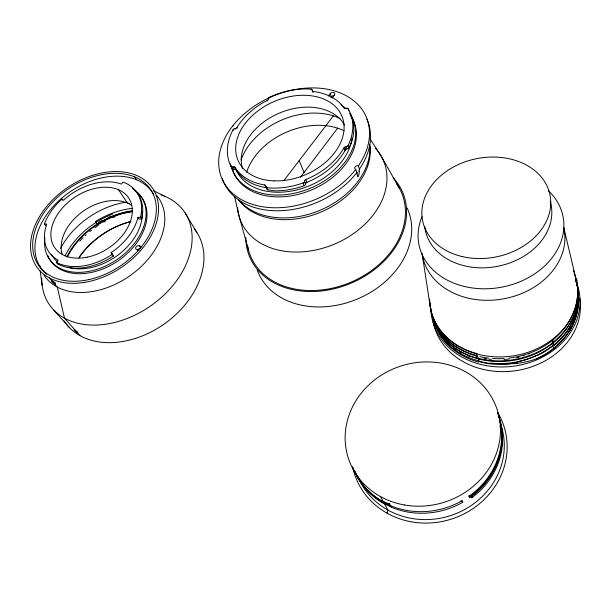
<?xml version="1.0" encoding="UTF-8"?>
<svg xmlns="http://www.w3.org/2000/svg" width="611" height="611" viewBox="0 0 611 611"><rect width="100%" height="100%" fill="white"/><g stroke="black" fill="none" stroke-linecap="round" stroke-linejoin="round"><path stroke-width="0.92" d="M359.428 170.973L358.848 175.09L357.954 176.571M477.29 356.496L476.832 356.969L476.832 353.303M478.169 357.107L477.794 358.672L478.138 359.123L478.696 358.374M517.975 362.476C505.091 364.82 491.152 365.577 478.642 361.292L479.192 358.947M387.053 513.171L387.878 510.055L384.472 503.808L391.605 507.237M575.791 281.022L576.234 280.121L575.776 278.219L575.348 278.425M471.562 496.04L471.784 497.789L472.83 494.689M351.172 143.356L348.82 147.915A1.856 1.207 -15.6 0 1 346.72 148.947A1.864 1.214 -15.6 0 0 344.665 149.909A63.109 39.998 -18.1 0 0 345.742 148.236M571.125 327.297L570.369 328.886M570.315 328.993L569.78 330.047M571.575 324.097L573.546 320.126A70.998 59.863 -9.3 0 0 575.89 313.993M571.048 322.05L573.011 318.117A70.914 59.71 -9.4 0 0 575.356 312.03M569.673 330.253L568.352 332.575A73.152 60.695 -8 0 1 536.198 358.863M576.005 280.923L576.815 280.418A1.169 0.519 -19.2 0 0 577.028 280.212L575.776 278.219M568.642 332.132L568.902 331.72M300.429 177.259L337.654 128.173M284.123 180.237L333.392 115.891M330.91 97.416L331.338 96.859A2.589 1.787 -20.6 0 1 334.377 95.622M328.344 96.072L330.223 93.651A2.597 1.787 -20.6 0 1 333.698 92.49A2.597 1.787 -20.6 0 1 334.4 94.919L332.155 98.111M137.926 217.424L139.064 219.135L141.676 218.891L140.538 217.172L137.926 217.424A51.714 35.415 -33.9 0 1 111.133 252.587L113.486 256.001A54.455 37.363 -33.9 0 1 58.198 264.227L56.288 262.318L58.16 260.156A51.714 35.415 -33.9 0 1 46.795 224.061L44.374 224.184L45.688 225.826M442.479 335.576L441.363 336.745A73.328 59.511 -8.9 0 1 433.275 318.904M553.039 343.313L553.375 343.038L552.627 342.641M553.169 342.847L553.589 342.511L552.031 340.526M552.558 340.793L553.222 340.258L552.772 340.014M470.363 495.521C468.446 496.117 469.332 498.767 470.821 496.835M431.74 310.923L431.122 311.236L431.045 310.793A74.221 60.374 -5.9 0 1 430.503 306.966M537.42 355.556L543.416 352.402A73.381 61.436 -10.8 0 0 553.688 345.23M516.707 357.756L519.205 357.191M509.139 359.001L504.067 359.467M77.666 332.514L76.971 332.247L80.003 335.66M431.519 309.387L430.847 309.349L430.724 308.685A74.13 60.206 -6 0 1 430.052 302.957M575.753 280.09L577.021 280.212M129.379 203.28L127.485 203.127L118.503 189.708M488.96 359.169L491.45 359.398M500.279 363.828L501.868 363.98A47.933 40.311 -7 0 0 504.739 364.141L517.257 363.4A79.323 65.446 -7.8 0 0 535.832 359.039M499.836 426.577L501.333 426.73A77.269 71.579 -18.9 0 1 470.898 496.926M484.049 358.497L486.493 358.871M234.845 167.215A62.459 44.068 -23.2 0 0 264.769 184.98L265.732 186.943A1.97 1.535 -18.9 0 1 266.786 188.402A1.856 1.436 -16.4 0 0 267.924 189.899L274.4 190.8A65.125 46.077 -23.2 0 0 304.232 185.683A1.871 1.375 -23.3 0 0 305.63 183.972A1.871 1.375 -23.1 0 1 306.928 182.292L305.783 179.55A62.459 44.068 -23.2 0 0 343.94 147.862A1.864 1.344 -20.4 0 1 345.956 146.77A1.856 1.344 -20.3 0 0 348.01 145.609A65.346 46.108 -23.2 0 0 348.056 108.659A1.81 1.268 -20 0 0 346.063 108.231A1.802 1.26 -20 0 1 344.115 107.857A62.459 44.068 -23.2 0 0 313.214 91.474A1.749 1.191 -21.4 0 1 312.229 90.306A1.749 1.191 -21.6 0 0 311.159 89.137A65.346 46.108 -23.2 0 0 269.459 97.264A1.726 1.169 -23.5 0 0 268.344 98.845A1.726 1.169 -23.7 0 1 267.32 100.387A62.459 44.068 -23.2 0 0 236.923 127.554A1.749 1.199 -25.5 0 1 235.036 128.608A1.749 1.199 -25.6 0 0 233.096 129.738A65.346 46.108 -23.2 0 0 231.057 166.398L232.417 169.079A1.795 1.275 -26.5 0 0 234.319 169.514A1.802 1.275 -26.6 0 1 236.19 169.896L234.845 167.215A1.802 1.283 -26.6 0 0 232.967 166.834A1.802 1.275 -26.5 0 1 231.057 166.398M390.933 505.977L383.784 502.548M389.535 505.366L390.376 505.725L389.703 504.465L383.082 501.257L380.538 496.598M461.58 500.508L462.733 502.097L461 500.737M388.657 504.984L384.22 502.784M138.949 250.571L136.398 249.38A2.429 1.741 -33.3 0 1 136.169 246.783A2.429 1.741 -33.3 0 1 139.339 245.759L141.889 246.943M153.483 190.693L164.527 196.154M58.198 264.227L56.288 262.318M77.039 332.285L77.078 332.3A2.291 0.435 38.6 0 1 75.26 331.078A2.291 0.435 38.6 0 1 74.16 329.803M552.993 345.536L553.597 345.857A73.205 61.543 -10.3 0 0 570.682 325.946M569.651 327.106L571.155 328.008A73.305 61.703 -10.2 0 1 553.956 348.071M456.402 349.805L455.531 349.232M476.832 356.969L476.465 354.044M357.794 176.533L357 174.303M44.374 224.184A54.578 37.378 -33.9 0 1 61.925 199.079L63.422 200.232A51.714 35.415 -33.9 0 1 121.421 184.11L123.048 182.063A54.578 37.378 -33.9 0 1 140.538 217.172M53.378 309.655L69.02 327.16M49.506 277.99L52.325 281.274M59.909 268.298L61.008 269.627M442.097 337.005L441.677 336.478M552.016 343.084L553.742 345.276M552.413 346.109L553.956 348.071M441.47 336.21L441.127 335.767M441.279 335.172L443.83 338.372A70.861 57.602 -10.1 0 0 448.184 342.886M61.925 199.079L62.765 200.194M440.829 335.37L439.928 334.125L440.233 334.561M111.133 252.587L113.486 256.001M389.703 504.465L388.894 503.349M139.339 245.759L140.767 247.829M390.376 505.725L389.054 503.785M96.637 223.328L95.568 221.717L96.989 223.809L96.782 223.382M369.961 138.789L381.096 155.988L399.571 188.593M134.703 176.9L136.536 179.779M185.125 212.941L196.895 232.547M573.271 270.383L574.042 271.872M232.967 166.834L234.319 169.514M233.096 129.738L233.364 130.296M233.165 125.354L233.44 125.927M235.036 128.608L235.35 129.265M266.083 187.676L265.732 186.943A63.422 47.307 -14.4 0 0 266.304 187.073M236.923 127.554L237.221 128.173M264.769 184.98A1.856 1.352 -25.5 0 1 265.785 186.34A1.856 1.352 -25.3 0 0 266.885 187.714L267.924 189.899M265.785 186.34L266.091 186.989M266.213 187.249L266.763 188.402M268.344 98.845L268.565 99.372M305.783 179.55A1.879 1.382 -23.1 0 0 304.477 181.23A1.879 1.382 -23.3 0 1 303.064 182.956L304.225 185.683M267.32 100.387L267.542 100.914M269.459 97.264L269.68 97.791M304.477 181.23L305.63 183.972M299.146 160.617L304.079 172.439M311.159 89.137L311.404 89.733M313.214 91.474L313.42 92.032M312.229 90.306L312.832 91.933M343.94 147.862L344.94 150.68M345.956 146.77L346.72 148.947M356.862 172.814L355.755 169.415A2.49 1.833 -20 0 1 355.06 166.933A2.49 1.833 -20 0 1 358.374 165.841L359.467 169.262M330.223 93.651L331.338 96.859M348.01 145.609L348.82 147.915M334.4 94.919L334.607 95.53M344.115 107.857L344.299 108.391M346.063 108.231L346.246 108.766M348.056 108.659L348.415 109.736M348.598 110.278L348.774 110.812M248.532 250.044L238.741 214.935L234.609 196.421M500.974 425.271L501.333 426.73M563.686 227.437L576.524 281.213M77.796 332.376L74.962 329.971L64.491 318.201L57.327 287.109L54.555 283.878L55.318 282.969A2.429 0.466 38.1 0 1 52.592 280.8M469.072 495.796L469.492 497.744M422.186 254.023L430.335 307.272M469.034 496.422L468.943 495.819M40.166 271.047L42.128 285.2M500.081 422.636A76.062 70.212 -17 0 1 454.408 514.248A76.062 70.212 -17 0 1 357.939 476.664M497.782 412.593A78.429 72.457 -17 0 1 455.355 517.716A78.429 72.457 -17 0 1 352.662 466.926M382.83 501.623A77.452 71.288 -14.3 0 1 352.555 466.957M383.83 502.479A77.299 70.181 -18 0 1 354.495 471.134M383.479 502.96A77.169 70.257 -19.5 0 1 354.579 471.073M384.418 503.899A77.062 70.196 -19.5 0 1 354.976 471.73M500.959 425.271A77.46 71.449 -20.4 0 1 470.256 495.399M498.775 416.794A77.169 71.426 -15.2 0 1 471.761 497.766M497.698 413.051A77.299 71.357 -20.4 0 1 471.02 496.109M462.176 500.669A77.36 70.655 -20.7 0 1 390.987 505.877M462.825 502.25A77.139 70.907 -21 0 1 391.567 507.306M563.77 227.758A72.037 57.06 -10.4 0 1 503.54 298.84A72.037 57.06 -10.4 0 1 422.125 253.618M548.464 190.785A73.404 57.594 -10.8 0 1 503.021 286.903A73.404 57.594 -10.8 0 1 422.048 216.653M550.167 201.271A64.147 49.819 -11.2 0 1 498.034 266.243A64.147 49.819 -11.2 0 1 424.714 226.406M575.745 280.8A74.802 62.032 -7.9 0 1 519.885 365.103A74.802 62.032 -7.9 0 1 430.992 310.778M478.329 358.718A73.519 59.565 -9.4 0 1 441.165 334.645M439.439 332.338A73.236 59.343 -9 0 1 437.995 329.902M436.697 327.412A73.236 59.343 -9 0 1 436.101 326.152M435.032 323.586A73.236 59.343 -9 0 1 433.703 319.675M478.825 360.88A73.618 59.748 -9.4 0 1 441.478 336.684M478.245 358.901A73.61 60.352 -11.1 0 0 517.219 359.658A72.77 60.237 -11.4 0 0 552.802 343.145M490.412 363.377A73.626 60.451 -11 0 1 478.673 361.216M476.603 353.502A74.351 59.909 -8.8 0 1 430.77 309.365M573.981 272.987A74.275 61.192 -8.4 0 1 515.508 355.495A74.275 61.192 -8.4 0 1 429.64 299.107M477.115 355.694A74.45 60.084 -8.7 0 1 431.045 311.251M430.32 304.408A74.221 60.374 -5.9 0 1 430.274 303.125M433.069 317.415A76.681 61.902 -8.6 0 0 440.974 333.056L443.456 336.249A70.777 57.442 -10.2 0 0 447.771 340.732M476.626 356.076A73.58 59.649 -10.1 0 1 447.886 340.648M441.318 335.156A76.78 62.078 -8.5 0 1 432.092 314.352M477.894 358.458A73.687 59.832 -10 0 1 448.298 342.802M552.894 342.641A74.122 60.856 -11.3 0 1 477.985 358.26M431.587 311.381A73.389 59.389 -8.3 0 1 431.511 310.793M431.603 311.495A72.77 58.939 -6.8 0 1 431.381 310.235M478.81 362.109A73.282 60.199 -10.9 0 1 440.073 334.568M439.668 333.682A73.099 60.596 -8 0 1 433.413 318.331M469.867 356.526A70.402 58.343 -8.4 0 1 468.431 355.976M461.519 352.799A70.402 58.343 -8.4 0 1 460.205 352.081M454.851 348.774A71.556 59.252 -8.3 0 1 453.408 347.751M552.963 345.36A73.648 60.833 -12.1 0 1 517.8 361.674M577.792 291.478A73.496 61.887 -10.1 0 1 577.899 292.478M578.029 301.223A73.496 61.887 -10.1 0 1 570.399 325.846M554.154 348.247A73.099 61.321 -10.6 0 1 536.343 359.123M577.83 290.408A73.595 62.047 -10 0 1 570.903 327.916M575.875 278.196A74.29 62.055 -10.9 0 1 552.825 339.907M576.333 280.098A74.382 62.223 -10.8 0 1 553.199 342.16M552.298 340.564A74.023 60.68 -11.3 0 1 509.055 358.084M504.083 358.535A74.023 60.68 -11.3 0 1 492.55 358.504M488.502 358.13A74.023 60.68 -11.3 0 1 479.795 356.633M570.964 322.02A76.39 63.934 -10.9 0 1 553.222 342.908M575.249 312.015A73.595 61.971 -9.6 0 0 576.028 280.915A74.091 62.391 -7.4 0 0 575.516 278.906M571.491 324.067A76.49 64.102 -10.9 0 1 553.589 345.139M576.486 282.801A73.702 62.146 -9.5 0 1 575.783 313.97M575.967 280.793A74.183 62.543 -7.3 0 1 576.364 282.122M529.508 353.731A69.952 57.556 -11.4 0 1 528.63 354.059M524.192 355.549A69.952 57.556 -11.4 0 1 523.291 355.816M537.245 355.266A73.549 60.588 -11.2 0 1 490.488 363.071M578.128 306.111A73.328 62.062 -7.6 0 1 569.177 331.842M573.446 321.348A71.93 59.825 -7.9 0 1 572.599 323.769M579.778 298.305A74.221 61.772 -7.7 0 1 516.837 370.533A74.221 61.772 -7.7 0 1 433.214 321.737M74.206 329.635A2.291 0.435 38.6 0 1 74.779 329.78M78.918 257.85A66.989 48.559 -34.7 0 1 130.746 221.671M79.323 257.048A69.081 50.148 -34.8 0 1 130.769 221.518M62.108 254.161A43.763 30.413 -34.1 0 1 83.218 211.185A43.763 30.413 -34.1 0 1 131.548 205.349M60.642 248.333A68.699 48.872 -34.4 0 1 126.424 202.18M95.469 221.556A68.127 49.499 -33.3 0 1 132.373 208.397M161.159 194.878A81.927 58.305 -34.4 0 1 150.65 305.912A81.927 58.305 -34.4 0 1 41.754 278.127M194.206 228.842A79.743 57.9 -34.8 0 1 164.443 323.853A79.743 57.9 -34.8 0 1 64.147 320.874M156.767 195.566A69.081 48.032 -34.1 0 1 130.044 275.683A69.081 48.032 -34.1 0 1 43.946 275.042M40.761 268.71A69.081 48.032 -34.1 0 1 39.654 265.296M52.447 281.427A2.429 0.405 36.7 0 1 55.158 283.542A2.429 0.405 36.7 0 1 54.387 283.68M54.654 284A2.429 0.527 39.5 0 1 52.027 281.915A2.429 0.527 39.5 0 1 52.156 281.091M132.266 188.18A54.455 37.363 -33.9 0 1 141.676 218.891M112.264 254.344A54.578 37.378 -33.9 0 1 56.861 262.615M134.481 190.013A55.517 38.233 -33.9 0 1 109.629 263.983A55.517 38.233 -33.9 0 1 44.909 237.755M138.995 194.451A55.41 38.226 -34 0 1 117.289 261.371A55.41 38.226 -34 0 1 47.658 255.169M46.573 274.286A67.37 46.482 -34 0 1 66.882 194.092A67.37 46.482 -34 0 1 153.781 194.634M142.164 211.979A51.37 35.377 -33.9 0 1 117.931 255.123A51.37 35.377 -33.9 0 1 67.943 267.259M57.243 261.63A51.37 35.377 -33.9 0 1 51.255 254.184M137.712 250.159A2.421 1.741 -33.3 0 1 140.698 248.371M67.302 257.162A66.11 48.147 -33.3 0 1 131.8 211.887M79.804 241.2A67.859 47.765 -35 0 1 83.111 237.725M85.097 235.793A67.859 47.765 -35 0 1 86.12 234.845M89.809 231.645A67.859 47.765 -35 0 1 91.444 230.332M94.797 227.811A67.859 47.765 -35 0 1 98.241 225.444M103.61 222.175A67.859 47.765 -35 0 1 105.459 221.159M113.073 217.508A67.859 47.765 -35 0 1 115.021 216.714M66.927 256.704A66.156 48.162 -33.3 0 1 131.48 211.398M65.01 255.963A68.042 49.483 -33.3 0 1 112.966 213.987M97.317 224.428A66.103 47.658 -36.3 0 1 132.404 210.764M97.661 224.901A66.057 47.65 -36.3 0 1 132.732 211.246M98.707 222.503A67.974 49.033 -32.9 0 1 102.373 220.426M108.048 217.623A67.974 49.033 -32.9 0 1 109.972 216.775M350.913 116.235A65.262 46.436 -23.2 0 1 312.801 189.395A65.262 46.436 -23.2 0 1 232.195 168.468M349.752 113.516A65.415 46.459 -23.2 0 1 312.015 187.531A65.415 46.459 -23.2 0 1 231.042 165.741M340.938 104.672A65.415 46.459 -23.2 0 1 345.681 108.682M355.762 169.407A78.491 55.868 -23.2 0 1 226.33 186.462A78.491 55.868 -23.2 0 1 297.725 89.076A78.491 55.868 -23.2 0 1 358.374 165.841M366.852 119.244A78.185 55.822 -23.2 0 1 359.459 168.995M356.855 172.562A78.185 55.822 -23.2 0 1 281.358 210.68A78.185 55.822 -23.2 0 1 222.335 178.618M369.747 144.448A72.839 52.569 -23.1 0 1 319.797 210.383A72.839 52.569 -23.1 0 1 238.313 199.385M359.115 169.751A42.991 12.296 -64.4 0 1 359.047 171.477M357.229 173.975A42.083 12.61 -62.5 0 1 357.13 172.462M352.035 138.017A61.955 43.992 -23.2 0 1 298.038 189.601A61.955 43.992 -23.2 0 1 235.525 168.583M246.569 172.371A62.727 45.825 -23.1 0 1 344.199 130.815M241.055 160.013A63.796 46.077 -23.1 0 1 340.014 118.511M242.536 168.743A55.639 39.7 -23.2 0 1 279.09 113.211A55.639 39.7 -23.2 0 1 344.528 125.056M345.933 148.847A62.246 44.038 -23.2 0 1 304.973 183.056M266.61 187.76A62.246 44.038 -23.2 0 1 235.174 168.147M303.064 182.956A65.346 46.108 -23.2 0 1 266.885 187.714M349.958 113.188A65.125 46.077 -23.2 0 1 351.18 143.333M232.417 169.079A65.125 46.077 -23.2 0 1 230.225 163.695M312.526 91.635A2.161 1.367 -29.1 0 1 313.015 91.956M396.371 183.476A81.874 62.673 -22.8 0 1 350.08 282.557A81.874 62.673 -22.8 0 1 247.531 245.378M393.156 177.816A83.02 63.552 -22.8 0 1 349.553 283.825A83.02 63.552 -22.8 0 1 245.805 237.542M407.193 208.061A81.187 63.07 -22.7 0 1 356.939 299.207A81.187 63.07 -22.7 0 1 257.239 270.138M370.022 146.38A72.22 52.233 -23.1 0 1 320.049 212.437A72.22 52.233 -23.1 0 1 238.993 200.271M237.572 207.778A77.482 57.503 -23 0 0 304.675 251.663A77.482 57.503 -23 0 0 384.388 194.168A77.521 57.533 -23 0 0 375.475 148.374M404.367 504.961A78.284 71.479 -17.9 0 0 497.362 410.202A78.284 71.479 -17.9 0 0 366.676 387.038A78.284 71.479 -17.9 0 0 404.367 504.961M462.252 256.582A64.98 50.087 -11.5 0 0 550.129 195.581A64.98 50.087 -11.5 0 0 446.557 171.256A64.98 50.087 -11.5 0 0 462.252 256.582M87.205 257.17A44.557 30.512 -33.8 0 0 128.86 198.247A44.557 30.512 -33.8 0 0 58.732 212.636A44.557 30.512 -33.8 0 0 87.205 257.17M88.832 279.601A67.622 46.512 -33.9 0 0 150.65 189.601A67.622 46.512 -33.9 0 0 44.007 212.659A67.622 46.512 -33.9 0 0 88.832 279.601M84.165 282.427A70.005 48.154 -33.9 0 0 154.423 191.358A70.005 48.154 -33.9 0 0 45.031 208.504A70.005 48.154 -33.9 0 0 84.165 282.427M274.049 180.871A56.441 39.814 -23.2 0 0 342.687 118.32A56.441 39.814 -23.2 0 0 252.916 115.067A56.441 39.814 -23.2 0 0 274.049 180.871"/></g></svg>
